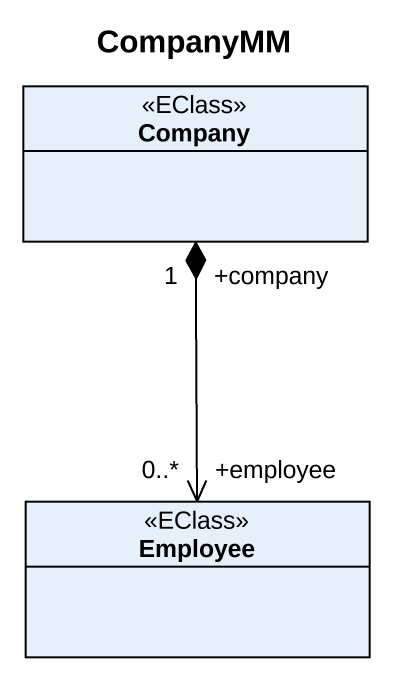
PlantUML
@startuml
title CompanyMM
hide circle
hide empty members
class Company <<EClass>>
class Employee <<EClass>>
Employee "+employee\n0..*" <-up-* "+company\n1" Company
@enduml
